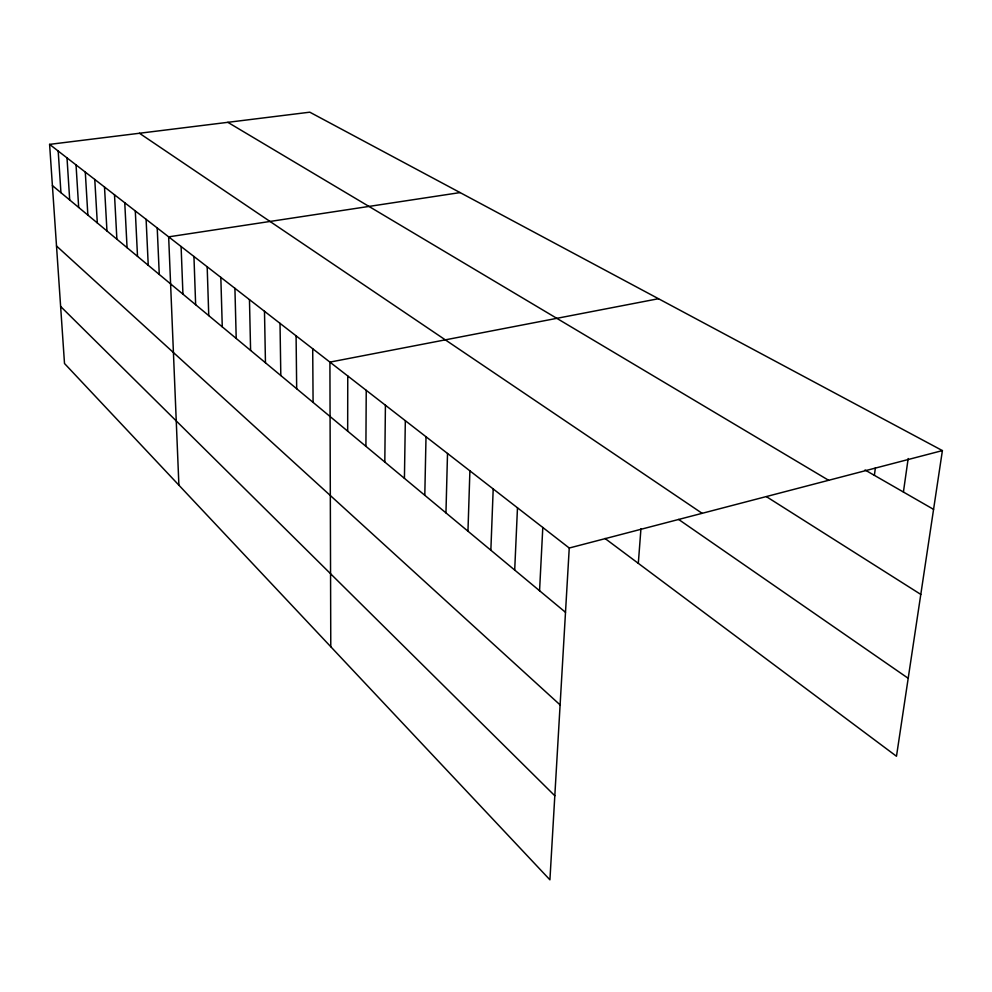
<?xml version="1.0" encoding="UTF-8"?>
<svg xmlns="http://www.w3.org/2000/svg" width="992" height="992" viewBox="0 0 992 992"><rect width="100%" height="100%" fill="white"/><g stroke="black" fill="none" stroke-linecap="round" stroke-linejoin="round"><path stroke-width="1.49" d="M347.671 431.16L347.758 375.968M365.912 446.326L366.234 390.34M384.809 462.036L385.417 405.232M404.426 478.355L405.331 420.695M424.799 495.293L426.014 436.765M445.954 512.889L447.516 453.468M467.964 531.191L469.898 470.853M490.854 550.238L493.198 488.944M514.699 570.065L517.477 507.805M539.561 590.736L542.798 527.484M49.6 144.373L569.247 548.018L549.915 879.817L64.505 363.506L49.6 144.373L309.789 112.183L942.4 450.591L896.483 756.264L604.984 538.445M638.315 563.344L640.944 528.761M874.374 475.342L875.378 467.84M903.414 492.032L908.176 458.515M569.247 548.018L942.4 450.591M658.49 298.716L329.914 362.117L330.782 646.722M460.09 192.584L168.652 236.852L178.895 485.175M865.049 469.985L933.571 509.367M227.825 122.326L828.63 480.289M766.456 496.67L920.799 594.419M139.45 133.263L702.138 513.323M678.615 519.436L908.201 678.292M52.402 185.591L565.502 612.312M56.507 245.991L560.108 704.915M60.624 306.454L554.813 795.758M58.193 151.057L60.946 192.696M67.01 157.902L69.7 199.987M76.037 164.908L78.678 207.44M85.287 172.1L87.866 215.09M94.773 179.465L97.303 222.927M104.507 187.029L106.962 230.975M114.502 194.792L116.882 239.221M124.756 202.752L127.063 247.678M135.296 210.936L137.516 256.37M146.109 219.344L148.242 265.298M157.22 227.974L159.266 274.462M181.102 246.524L182.937 294.153M193.948 256.494L195.647 304.718M207.179 266.774L208.754 315.617M220.832 277.376L222.27 326.864M234.918 288.325L236.208 338.458M249.463 299.621L250.592 350.424M264.492 311.29L265.459 362.774M280.017 323.355L280.81 375.546M296.087 335.842L296.682 388.74M312.703 348.75L313.088 402.392"/></g></svg>
